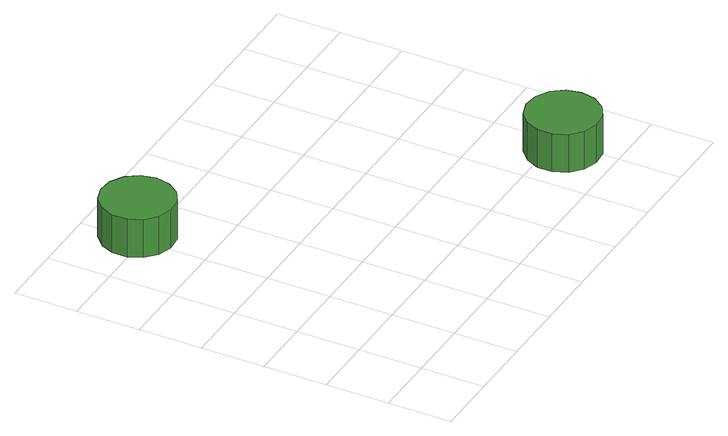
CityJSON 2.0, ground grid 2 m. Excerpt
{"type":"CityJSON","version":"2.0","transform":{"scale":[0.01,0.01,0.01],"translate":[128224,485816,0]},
"CityObjects":{
"tree1":{"type":"SolitaryVegetationObject","attributes":{"function":"something"},"geometry":[{"type":"MultiSurface","lod":"1","boundaries":[[[0,1,2,3,4,5,6,7,8,9,10,11,12,13,14]],[[15,16,17,18,19,20,21,22,23,24,25,26,27,28,29]],[[0,29,28,1]],[[1,28,27,2]],[[2,27,26,3]],[[3,26,25,4]],[[4,25,24,5]],[[5,24,23,6]],[[6,23,22,7]],[[7,22,21,8]],[[8,21,20,9]],[[9,20,19,10]],[[10,19,18,11]],[[11,18,17,12]],[[12,17,16,13]],[[13,16,15,14]],[[14,15,29,0]]]}]},
"tree2":{"type":"SolitaryVegetationObject","attributes":{"function":"something"},"geometry":[{"type":"MultiSurface","lod":"1","boundaries":[[[30,31,32,33,34,35,36,37,38,39,40,41,42,43,44]],[[45,46,47,48,49,50,51,52,53,54,55,56,57,58,59]],[[30,59,58,31]],[[31,58,57,32]],[[32,57,56,33]],[[33,56,55,34]],[[34,55,54,35]],[[35,54,53,36]],[[36,53,52,37]],[[37,52,51,38]],[[38,51,50,39]],[[39,50,49,40]],[[40,49,48,41]],[[41,48,47,42]],[[42,47,46,43]],[[43,46,45,44]],[[44,45,59,30]]]}]}
},
"vertices":[
[307,1012,173],[297,1059,173],[269,1097,173],[228,1121,173],[181,1126,173],[136,1111,173],[101,1079,173],[82,1036,173],[82,989,173],[101,945,173],[136,914,173],[181,899,173],[228,904,173],[269,928,173],[297,966,173],[297,966,44],[269,928,44],[228,904,44],[181,899,44],[136,914,44],[101,945,44],[82,989,44],[82,1036,44],[101,1079,44],[136,1111,44],[181,1126,44],[228,1121,44],[269,1097,44],[297,1059,44],[307,1012,44],
[1283,161,150],[1274,208,150],[1246,246,150],[1205,270,150],[1158,275,150],[1112,260,150],[1077,228,150],[1058,185,150],[1058,138,150],[1077,94,150],[1112,63,150],[1158,48,150],[1205,53,150],[1246,77,150],[1274,115,150],[1274,115,21],[1246,77,21],[1205,53,21],[1158,48,21],[1112,63,21],[1077,94,21],[1058,138,21],[1058,185,21],[1077,228,21],[1112,260,21],[1158,275,21],[1205,270,21],[1246,246,21],[1274,208,21],[1283,161,21]
]}
